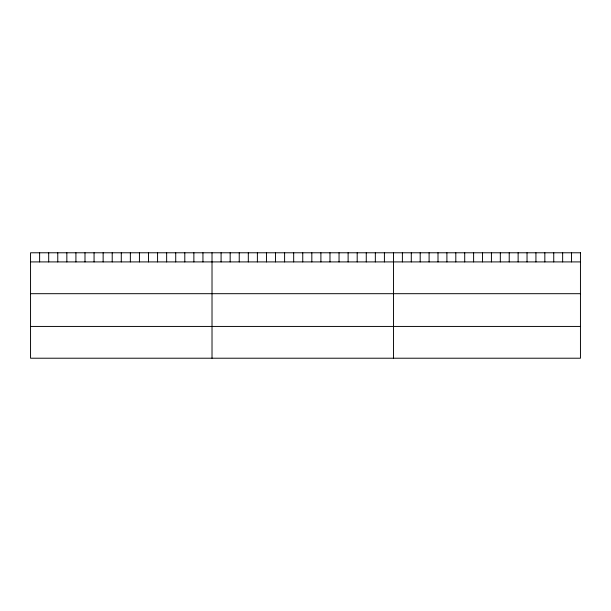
<?xml version="1.0" encoding="UTF-8"?>
<svg xmlns="http://www.w3.org/2000/svg" width="611" height="611" viewBox="0 0 611 611"><rect width="100%" height="100%" fill="white"/><g stroke="black" fill="none" stroke-linecap="round" stroke-linejoin="round"><path stroke-width="0.92" d="M30.55 261.913L580.45 261.913M30.55 293.692L580.45 293.692M30.55 326.434L580.45 326.434M571.545 252.786L571.545 261.913M562.647 252.786L562.647 261.913M553.742 252.786L553.742 261.913M544.836 252.786L544.836 261.913M535.931 252.786L535.931 261.913M527.033 252.786L527.033 261.913M518.128 252.786L518.128 261.913M509.223 252.786L509.223 261.913M500.325 252.786L500.325 261.913M491.42 252.786L491.42 261.913M482.514 252.786L482.514 261.913M473.609 252.786L473.609 261.913M464.711 252.786L464.711 261.913M455.806 252.786L455.806 261.913M446.901 252.786L446.901 261.913M438.003 252.786L438.003 261.913M429.098 252.786L429.098 261.913M420.192 252.786L420.192 261.913M411.287 252.786L411.287 261.913M402.389 252.786L402.389 261.913M393.484 252.786L393.484 358.214M384.411 252.786L384.411 261.913M375.337 252.786L375.337 261.913M366.264 252.786L366.264 261.913M357.191 252.786L357.191 261.913M348.117 252.786L348.117 261.913M339.044 252.786L339.044 261.913M329.971 252.786L329.971 261.913M320.897 252.786L320.897 261.913M311.824 252.786L311.824 261.913M302.75 252.786L302.75 261.913M293.677 252.786L293.677 261.913M284.604 252.786L284.604 261.913M275.53 252.786L275.53 261.913M266.457 252.786L266.457 261.913M257.384 252.786L257.384 261.913M248.31 252.786L248.31 261.913M239.237 252.786L239.237 261.913M230.164 252.786L230.164 261.913M221.09 252.786L221.09 261.913M212.017 252.786L212.017 358.214M202.944 252.786L202.944 261.913M193.87 252.786L193.87 261.913M184.797 252.786L184.797 261.913M175.724 252.786L175.724 261.913M166.65 252.786L166.65 261.913M157.577 252.786L157.577 261.913M148.504 252.786L148.504 261.913M139.43 252.786L139.43 261.913M130.357 252.786L130.357 261.913M121.284 252.786L121.284 261.913M112.21 252.786L112.21 261.913M103.137 252.786L103.137 261.913M94.063 252.786L94.063 261.913M84.99 252.786L84.99 261.913M75.917 252.786L75.917 261.913M66.843 252.786L66.843 261.913M57.77 252.786L57.77 261.913M48.697 252.786L48.697 261.913M39.623 252.786L39.623 261.913M580.45 252.786L30.55 252.786L30.55 358.214L580.45 358.214L580.45 252.786"/></g></svg>
